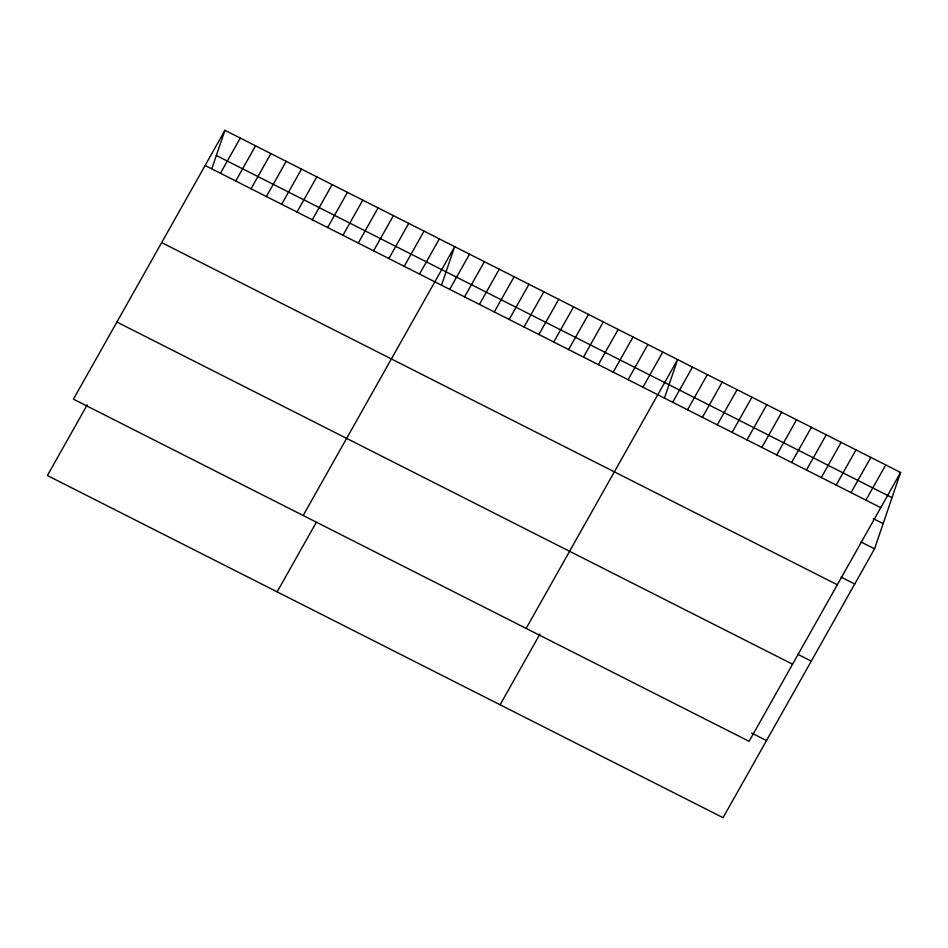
<?xml version="1.0" encoding="UTF-8"?>
<svg xmlns="http://www.w3.org/2000/svg" width="948" height="948" viewBox="0 0 948 948"><rect width="100%" height="100%" fill="white"/><g stroke="black" fill="none" stroke-linecap="round" stroke-linejoin="round"><path stroke-width="1.42" d="M211.914 168.495L224.937 130.314L900.6 472.471L874.554 548.833L723.063 817.686L47.4 475.529L87.228 404.843M441.638 284.827L454.661 246.646L303.17 515.499M664.607 397.733L677.63 359.553L526.14 628.405M224.937 130.314L73.446 399.167L749.11 741.324L900.6 472.471M220.434 173.247L240.259 138.064M235.744 181.009L255.569 145.826M251.054 188.759L270.879 153.576M266.376 196.52L286.201 161.326M281.686 204.27L301.511 169.088M297.008 212.032L316.833 176.838M312.319 219.782L332.144 184.599M327.629 227.544L347.454 192.349M342.951 235.294L362.776 200.111M358.261 243.043L378.086 207.861M373.583 250.805L393.408 215.623M388.893 258.555L408.718 223.373M404.204 266.317L424.029 231.134M419.526 274.067L439.351 238.884M277.124 591.872L316.229 522.466M449.708 289.353L469.533 254.171M464.567 296.878L484.392 261.695M479.427 304.415L499.252 269.22M494.299 311.939L514.124 276.757M509.159 319.464L528.984 284.281M524.031 326.989L543.856 291.806M538.891 334.514L558.716 299.331M553.75 342.05L573.576 306.868M568.622 349.575L588.447 314.392M583.482 357.1L603.307 321.917M598.354 364.625L618.179 329.442M613.214 372.161L633.039 336.967M628.074 379.686L647.899 344.503M642.945 387.211L662.77 352.028M500.094 704.779L539.922 634.094M672.677 402.26L692.502 367.077M687.537 409.797L707.362 374.614M702.397 417.321L722.222 382.139M717.269 424.846L737.094 389.664M732.129 432.371L751.954 397.188M746.988 439.908L766.814 404.713M761.86 447.432L781.685 412.25M776.72 454.957L796.545 419.774M791.592 462.482L811.417 427.299M806.452 470.018L826.277 434.824M821.312 477.543L841.137 442.361M836.183 485.068L856.008 449.885M851.043 492.593L870.868 457.41M865.915 500.117L885.74 464.935M216.345 155.508L892.009 497.664M205.112 165.497L880.775 507.654M873.238 518.615L883.145 523.64M860.926 541.936L874.554 548.833M841.101 577.119L854.729 584.015M161.67 242.605L837.321 584.762M797.647 654.227L811.275 661.135M116.9 322.047L792.564 664.204M751.645 733.053L766.505 740.578"/></g></svg>
